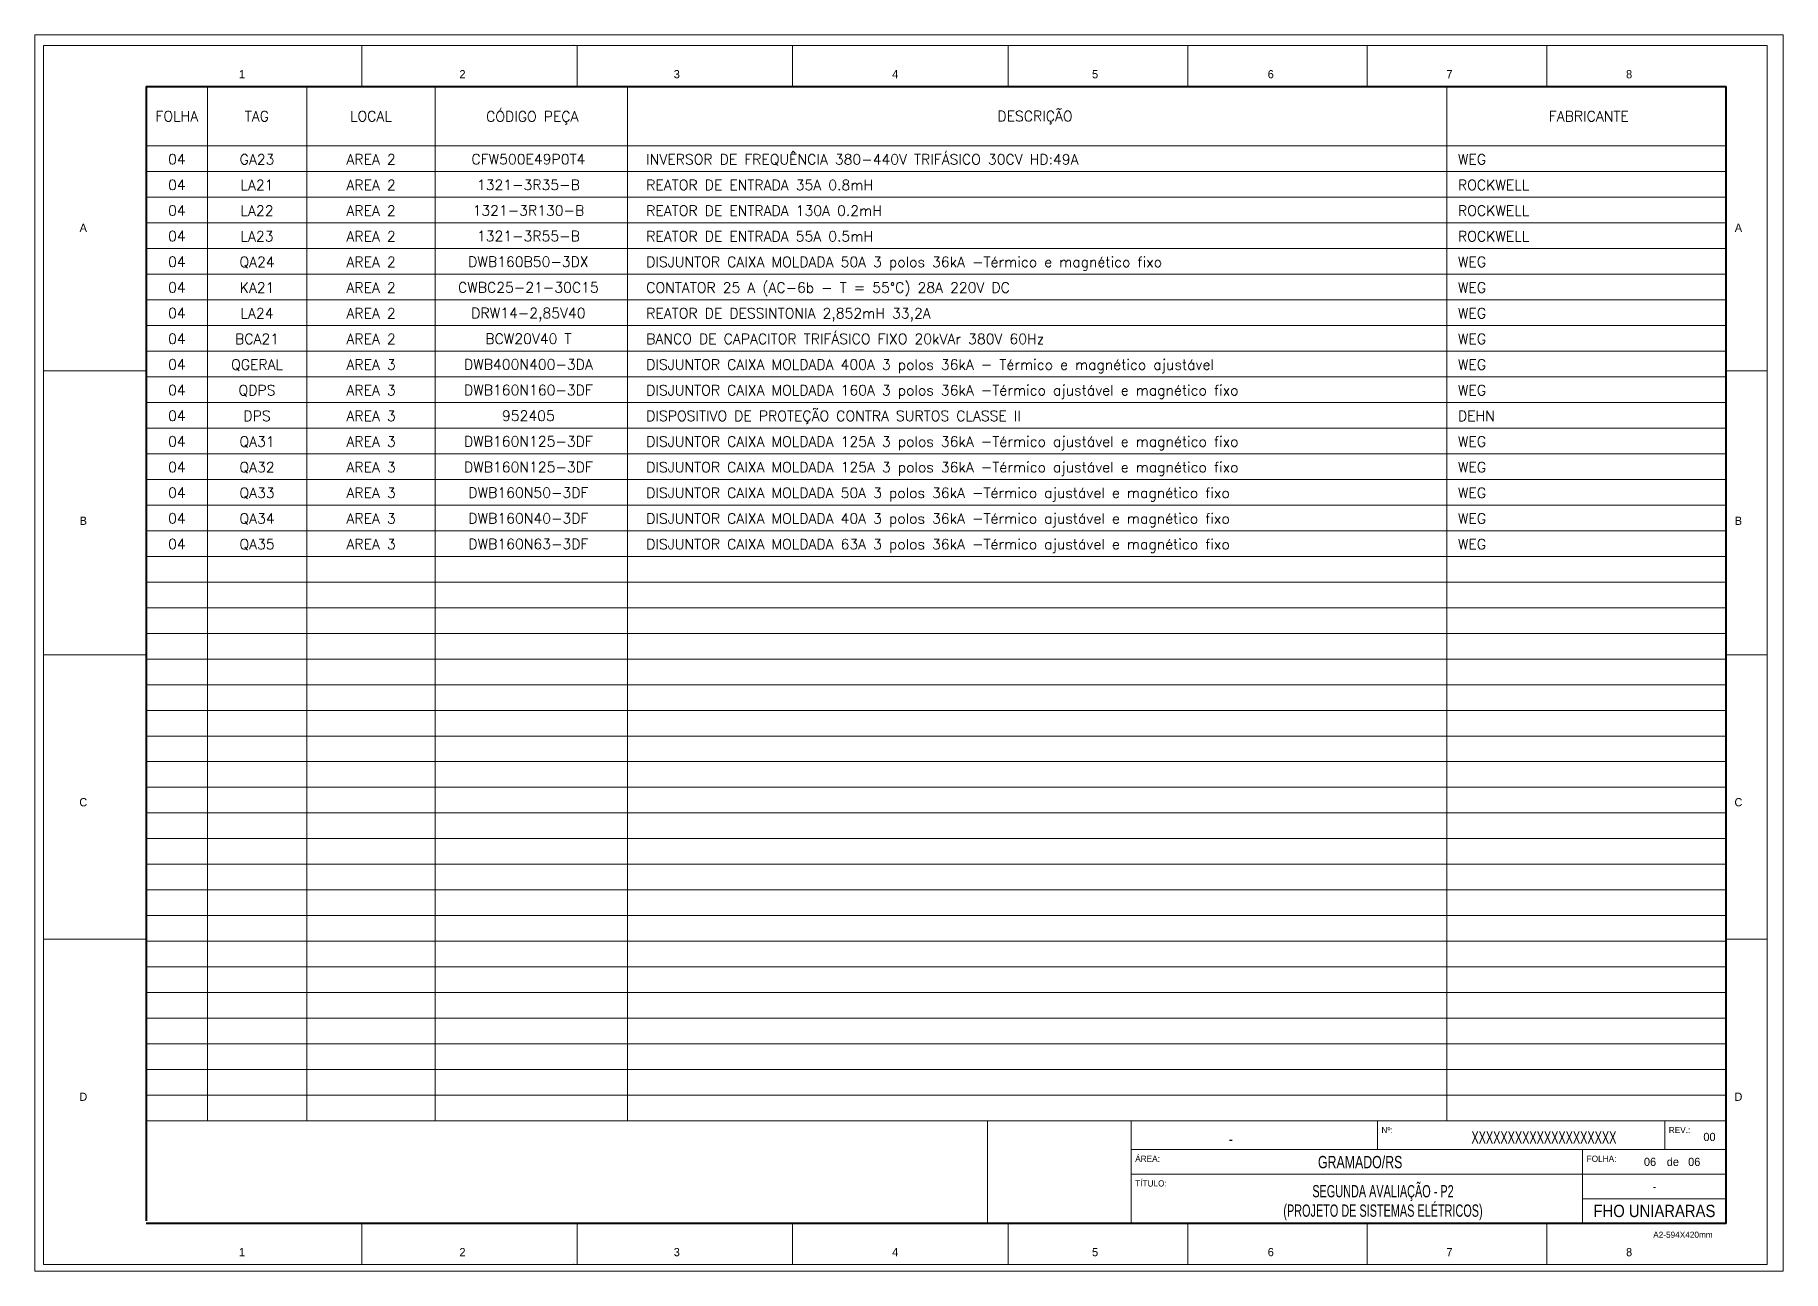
# Paper-space layout 'LM2' of a CAD drawing. Header units: millimetres. Extents: x -168 to 426, y -112 to 308.
# The model-space entities are those that its viewports show. They can reach past a viewport. Long polylines and large blocks are cut down to what shows.
import ezdxf
from ezdxf.enums import TextEntityAlignment as Align

# ---------------------------------------------------------------- set-up
doc = ezdxf.new("R2010")
doc.units = ezdxf.units.MM
doc.layers.add('Texto capa', color=7, linetype='Continuous')
doc.styles.add('romans', font='romans.shx')
doc.styles.add('Style-INTL_ENGINEERING', font='INTL_ENGINEERING.shx')

msp = doc.modelspace()

# ---------------------------------------------------------------- linework, layer by layer
at = {"color": 7, "linetype": 'Continuous', "lineweight": 0}
for p, q in [((3219.98, 0.05), (3219.98, 420.1)), ((3813.98, 420.1), (3219.98, 420.1)), ((3329.64, 420.1), (3329.64, 405.95)), ((3403.89, 420.1), (3403.89, 405.95)), ((3478.14, 420.1), (3478.14, 405.95)), ((3552.39, 420.1), (3552.39, 405.95)), ((3614.27, 405.95), (3614.27, 420.1)), ((3676.14, 405.95), (3676.14, 420.1)), ((3738.02, 405.95), (3738.02, 420.1)), ((3813.98, 0.05), (3813.98, 420.1)), ((3276.55, 405.95), (3276.55, 49.55)), ((3310.73, 405.95), (3310.73, 49.55)), ((3354.9, 405.95), (3354.9, 49.55)), ((3403.89, 409.32), (3403.89, 405.95)), ((3421.28, 405.95), (3421.28, 49.55)), ((3552.39, 405.95), (3552.39, 409.32)), ((3703.61, 405.95), (3703.61, 49.55)), ((3799.84, 385.45), (3255.34, 385.45)), ((3799.84, 376.61), (3255.34, 376.61)), ((3799.84, 367.77), (3255.34, 367.77)), ((3799.84, 358.93), (3255.34, 358.93)), ((3799.84, 350.09), (3255.34, 350.09)), ((3799.84, 341.25), (3255.34, 341.25)), ((3799.84, 332.41), (3255.34, 332.41)), ((3799.84, 323.57), (3255.34, 323.57)), ((3799.84, 314.73), (3255.34, 314.73)), ((3255.39, 308.01), (3220.04, 308.01)), ((3799.89, 308.01), (3814.04, 308.01)), ((3799.84, 305.89), (3255.34, 305.89)), ((3799.84, 297.05), (3255.34, 297.05)), ((3799.84, 288.21), (3255.34, 288.21)), ((3799.84, 279.37), (3255.34, 279.37)), ((3799.84, 270.53), (3255.34, 270.53)), ((3799.84, 261.7), (3255.34, 261.7)), ((3799.84, 252.86), (3255.34, 252.86)), ((3799.84, 244.02), (3255.34, 244.02)), ((3799.84, 235.18), (3255.34, 235.18)), ((3799.84, 226.34), (3255.34, 226.34)), ((3799.84, 217.5), (3255.34, 217.5)), ((3255.39, 210.07), (3220.04, 210.07)), ((3799.84, 208.66), (3255.34, 208.66)), ((3799.89, 210.07), (3814.04, 210.07)), ((3799.84, 199.82), (3255.34, 199.82)), ((3799.84, 190.98), (3255.34, 190.98)), ((3799.84, 182.14), (3255.34, 182.14)), ((3799.84, 173.3), (3255.34, 173.3)), ((3799.84, 164.46), (3255.34, 164.46)), ((3799.84, 155.62), (3255.34, 155.62)), ((3799.84, 146.78), (3255.34, 146.78)), ((3799.84, 137.95), (3255.34, 137.95)), ((3799.84, 129.11), (3255.34, 129.11)), ((3799.84, 120.27), (3255.34, 120.27)), ((3255.39, 112.13), (3220.04, 112.13)), ((3799.84, 111.43), (3255.34, 111.43)), ((3799.89, 112.13), (3814.04, 112.13)), ((3799.84, 102.59), (3255.34, 102.59)), ((3799.84, 93.75), (3255.34, 93.75)), ((3799.84, 84.91), (3255.34, 84.91)), ((3799.84, 76.07), (3255.34, 76.07)), ((3799.84, 67.23), (3255.34, 67.23)), ((3799.84, 58.39), (3255.34, 58.39)), ((3255.34, 49.55), (3545.26, 49.55)), ((3545.26, 14.26), (3545.26, 49.55)), ((3545.26, 49.55), (3799.84, 49.55)), ((3594.76, 49.55), (3594.76, 14.26)), ((3778.62, 49.55), (3778.62, 39.65)), ((3799.84, 39.65), (3594.76, 39.65)), ((3750.34, 39.65), (3750.34, 14.26)), ((3799.84, 31.17), (3594.76, 31.17)), ((3750.34, 22.68), (3799.84, 22.68)), ((3329.64, 0.05), (3329.64, 14.2)), ((3403.89, 0.05), (3403.89, 14.2)), ((3478.14, 0.05), (3478.14, 14.2)), ((3552.39, 14.2), (3552.39, 10.83)), ((3552.39, 0.05), (3552.39, 14.16)), ((3614.27, 14.2), (3614.27, 0.05)), ((3676.14, 14.2), (3676.14, 0.05)), ((3738.02, 14.2), (3738.02, 0.05)), ((3813.98, 0.05), (3219.98, 0.05)), ((3403.89, 0.05), (3403.89, 2.98))]:
    msp.add_line(p, q, dxfattribs=at)
at = {"color": 7, "linetype": 'Continuous', "lineweight": 40}
for p, q in [((3255.34, 405.95), (3255.34, 15.04)), ((3255.34, 405.95), (3799.84, 405.95)), ((3799.84, 14.17), (3799.84, 405.95)), ((3799.84, 14.16), (3255.34, 14.16))]:
    msp.add_line(p, q, dxfattribs=at)
at = {"color": 7, "linetype": 'Continuous', "lineweight": 0}
for p in [(3402.64, 420.1), (3402.64, 0.05)]:
    msp.add_point(p, dxfattribs=at)
at = {"layer": 'Texto capa', "color": 7, "linetype": 'Continuous', "lineweight": 0}
msp.add_line((3679.62, 49.55), (3679.62, 39.65), dxfattribs=at)

# ---------------------------------------------------------------- texts
at = {"color": 7, "linetype": 'Continuous', "lineweight": 0, "style": 'Style-INTL_ENGINEERING'}
for s, height, p in [('1', 2.83, (3288.4, 410.18)), ('2', 2.83, (3364.37, 410.18)), ('3', 2.83, (3438.22, 410.18)), ('4', 2.83, (3513.48, 410.18)), ('5', 2.83, (3582.35, 410.18)), ('6', 2.83, (3642.89, 410.18)), ('7', 2.83, (3704.46, 410.18)), ('8', 2.83, (3766.37, 410.18)), ('A', 2.83, (3233.7, 357.26)), ('A', 2.83, (3804.03, 357.26)), ('B', 2.83, (3233.7, 256.3)), ('B', 2.83, (3804.03, 256.3)), ('C', 2.83, (3233.7, 159.32)), ('C', 2.83, (3804.03, 159.32)), ('D', 2.83, (3233.7, 57.84)), ('D', 2.83, (3804.03, 57.84)), ('A2-594X420mm', 2.1214, (3784.92, 10.29)), ('1', 2.83, (3288.4, 4.31)), ('2', 2.83, (3364.37, 4.31)), ('3', 2.83, (3438.22, 4.31)), ('4', 2.83, (3513.48, 4.31)), ('5', 2.83, (3582.35, 4.31)), ('6', 2.83, (3642.89, 4.31)), ('7', 2.83, (3704.46, 4.31)), ('8', 2.83, (3766.37, 4.31))]:
    msp.add_text(s, height=height, dxfattribs=at).set_placement(p, align=Align.MIDDLE_CENTER)
at = {"color": 7, "linetype": 'Continuous', "lineweight": 0, "style": 'romans'}
for s, height, p in [('CÓDIGO PEÇA', 3.5357, (3388.42, 395.7)), ('DESCRIÇÃO', 3.536, (3561.65, 395.7)), ('FOLHA', 3.536, (3265.94, 395.7)), ('TAG', 3.536, (3293.51, 395.7)), ('LOCAL', 3.536, (3332.81, 395.7)), ('FABRICANTE', 3.536, (3752.49, 395.7))]:
    msp.add_text(s, height=height, dxfattribs=at).set_placement(p, align=Align.MIDDLE)
for p in [(3262.93, 379.12), (3262.93, 370.28), (3262.93, 361.44), (3262.93, 352.61), (3262.93, 343.77), (3262.93, 334.93), (3262.93, 326.09), (3262.93, 317.25), (3262.93, 308.41), (3262.93, 299.57), (3262.93, 290.73), (3262.93, 281.89), (3262.93, 273.05), (3262.93, 264.21), (3262.93, 255.37), (3262.93, 246.53)]:
    msp.add_text('04', height=3.536, dxfattribs=at).set_placement(p)
for s, p in [('GA23', (3293.58, 378.01)), ('AREA 2', (3332.88, 378.01)), ('LA21', (3293.58, 369.17)), ('AREA 2', (3332.88, 369.17)), ('LA22', (3293.58, 360.33)), ('AREA 2', (3332.88, 360.33)), ('LA23', (3293.58, 351.49)), ('AREA 2', (3332.88, 351.49)), ('QA24', (3293.58, 342.65)), ('AREA 2', (3332.88, 342.65)), ('KA21', (3293.58, 333.81)), ('AREA 2', (3332.88, 333.81)), ('LA24', (3293.58, 324.97)), ('AREA 2', (3332.88, 324.97)), ('BCA21', (3293.58, 316.13)), ('AREA 2', (3332.88, 316.13)), ('QGERAL', (3293.58, 307.29)), ('AREA 3', (3332.88, 307.29)), ('QDPS', (3293.58, 298.45)), ('AREA 3', (3332.88, 298.45)), ('DPS', (3293.58, 289.61)), ('AREA 3', (3332.88, 289.61)), ('QA31', (3293.58, 280.77)), ('AREA 3', (3332.88, 280.77)), ('QA32', (3293.58, 271.94)), ('AREA 3', (3332.88, 271.94)), ('QA33', (3293.58, 263.1)), ('AREA 3', (3332.88, 263.1)), ('QA34', (3293.58, 254.26)), ('AREA 3', (3332.88, 254.26)), ('QA35', (3293.58, 245.42)), ('AREA 3', (3332.88, 245.42))]:
    msp.add_text(s, height=3.536, dxfattribs=at).set_placement(p, align=Align.BOTTOM_CENTER)
for s, height, p in [('CFW500E49P0T4', 3.5357, (3387.08, 379.12)), ('1321-3R35-B', 3.5357, (3387.08, 370.28)), ('1321-3R130-B', 3.5357, (3387.08, 361.44)), ('1321-3R55-B', 3.5357, (3387.08, 352.61)), ('DWB160B50-3DX', 3.5357, (3387.08, 343.77)), ('CWBC25-21-30C15', 3.5357, (3387.08, 334.93)), ('DRW14-2,85V40', 3.5357, (3387.08, 326.09)), ('BCW20V40 T', 3.536, (3387.08, 317.25)), ('DWB400N400-3DA', 3.5357, (3387.08, 308.41)), ('DWB160N160-3DF', 3.5357, (3387.08, 299.57)), ('952405', 3.536, (3387.08, 290.73)), ('DWB160N125-3DF', 3.5357, (3387.08, 281.89)), ('DWB160N125-3DF', 3.5357, (3387.08, 273.05)), ('DWB160N50-3DF', 3.5357, (3387.08, 264.21)), ('DWB160N40-3DF', 3.5357, (3387.08, 255.37)), ('DWB160N63-3DF', 3.5357, (3387.08, 246.53))]:
    msp.add_text(s, height=height, dxfattribs=at).set_placement(p, align=Align.CENTER)
for s, height, p in [('INVERSOR DE FREQUÊNCIA 380-440V TRIFÁSICO 30CV HD:49A', 3.5357, (3427.68, 378.01)), ('WEG', 3.536, (3707.39, 378.01)), ('REATOR DE ENTRADA 35A 0.8mH', 3.5357, (3427.68, 369.17)), ('ROCKWELL', 3.536, (3707.39, 369.17)), ('REATOR DE ENTRADA 130A 0.2mH', 3.5357, (3427.68, 360.33)), ('ROCKWELL', 3.536, (3707.39, 360.33)), ('REATOR DE ENTRADA 55A 0.5mH', 3.5357, (3427.68, 351.49)), ('ROCKWELL', 3.536, (3707.39, 351.49)), ('DISJUNTOR CAIXA MOLDADA 50A 3 polos 36kA -Térmico e magnético fixo', 3.5357, (3427.68, 342.65)), ('WEG', 3.536, (3707.39, 342.65)), ('CONTATOR 25 A (AC-6b - T = 55°C) 28A 220V DC', 3.5357, (3427.68, 333.81)), ('WEG', 3.536, (3707.39, 333.81)), ('REATOR DE DESSINTONIA 2,852mH 33,2A', 3.5357, (3427.68, 324.97)), ('WEG', 3.536, (3707.39, 324.97)), ('BANCO DE CAPACITOR TRIFÁSICO FIXO 20kVAr 380V 60Hz', 3.5357, (3427.68, 316.13)), ('WEG', 3.536, (3707.39, 316.13)), ('DISJUNTOR CAIXA MOLDADA 400A 3 polos 36kA - Térmico e magnético ajustável', 3.5357, (3427.68, 307.29)), ('WEG', 3.536, (3707.39, 307.29)), ('DISJUNTOR CAIXA MOLDADA 160A 3 polos 36kA -Térmico ajustável e magnético fixo', 3.5357, (3427.68, 298.45)), ('WEG', 3.536, (3707.39, 298.45)), ('DISPOSITIVO DE PROTEÇÃO CONTRA SURTOS CLASSE II', 3.5357, (3427.68, 289.61)), ('DEHN', 3.536, (3707.39, 289.61)), ('DISJUNTOR CAIXA MOLDADA 125A 3 polos 36kA -Térmico ajustável e magnético fixo', 3.5357, (3427.68, 280.77)), ('WEG', 3.536, (3707.39, 280.77)), ('DISJUNTOR CAIXA MOLDADA 125A 3 polos 36kA -Térmico ajustável e magnético fixo', 3.5357, (3427.68, 271.94)), ('WEG', 3.536, (3707.39, 271.94)), ('DISJUNTOR CAIXA MOLDADA 50A 3 polos 36kA -Térmico ajustável e magnético fixo', 3.5357, (3427.68, 263.1)), ('WEG', 3.536, (3707.39, 263.1)), ('DISJUNTOR CAIXA MOLDADA 40A 3 polos 36kA -Térmico ajustável e magnético fixo', 3.5357, (3427.68, 254.26)), ('WEG', 3.536, (3707.39, 254.26)), ('DISJUNTOR CAIXA MOLDADA 63A 3 polos 36kA -Térmico ajustável e magnético fixo', 3.5357, (3427.68, 245.42)), ('WEG', 3.536, (3707.39, 245.42))]:
    msp.add_text(s, height=height, dxfattribs=at).set_placement(p, align=Align.BOTTOM_LEFT)
at = {"layer": 'Texto capa', "color": 7, "linetype": 'Continuous', "lineweight": 0, "style": 'Style-INTL_ENGINEERING'}
for s, p in [('Nº:', (3681.04, 45.31)), ('REV.:', (3780.04, 45.31)), ('ÁREA:', (3596.18, 35.41)), ('FOLHA:', (3751.75, 35.41)), ('TÍTULO:', (3596.18, 26.92))]:
    msp.add_text(s, height=2.121, dxfattribs=at).set_placement(p)
at = {"layer": 'Texto capa', "color": 7, "linetype": 'Continuous', "lineweight": 40, "style": 'Style-INTL_ENGINEERING'}
for s, height, width, p in [('XXXXXXXXXXXXXXXXXXXX', 4.2429, 0.66, (3737.01, 43.79)), ('GRAMADO/RS', 4.243, 0.75, (3673.69, 35.41)), ('SEGUNDA AVALIAÇÃO - P2 ', 4.2429, 0.66, (3682.08, 25.23)), ('(PROJETO DE SISTEMAS ELÉTRICOS) ', 4.2429, 0.66, (3682.08, 18.52))]:
    msp.add_text(s, height=height, dxfattribs=dict(at, width=width)).set_placement(p, align=Align.MIDDLE)
at = {"layer": 'Texto capa', "color": 7, "linetype": 'Continuous', "lineweight": 0, "style": 'Style-INTL_ENGINEERING'}
for s, p in [('00', (3794.06, 43.99)), ('06', (3773.57, 35.41)), ('de', (3781.45, 35.41)), ('06', (3788.81, 35.41))]:
    msp.add_text(s, height=2.829, dxfattribs=at).set_placement(p, align=Align.MIDDLE_CENTER)
at = {"layer": 'Texto capa', "color": 7, "linetype": 'Continuous', "lineweight": 0, "style": 'Style-INTL_ENGINEERING', "width": 0.9}
msp.add_text('-', height=2.83, dxfattribs=at).set_placement((3775.09, 26.92), align=Align.MIDDLE_CENTER)
at = {"layer": 'Texto capa', "color": 7, "linetype": 'Continuous', "lineweight": 40, "style": 'Style-INTL_ENGINEERING', "width": 0.9}
msp.add_text('FHO UNIARARAS', height=4.2429, dxfattribs=at).set_placement((3775.09, 18.5), align=Align.MIDDLE_CENTER)
at = {"layer": 'Texto capa', "color": 7, "linetype": 'Continuous', "lineweight": 40, "insert": (3628.4, 41.14), "char_height": 4.2429, "attachment_point": 7, "line_spacing_factor": 0.6, "style": 'Style-INTL_ENGINEERING'}
msp.add_mtext('{\\W0.7333;-}', dxfattribs=at)

psp = doc.layouts.new('LM2')

# ---------------------------------------------------------------- viewports
at = {"layer": 'Defpoints'}
psp.add_viewport(center=(128.5, 97.5), size=(594, 420), view_center_point=(3518.23, 210.74), view_height=425.9042, dxfattribs=at)

doc.saveas('drawing.dxf')
